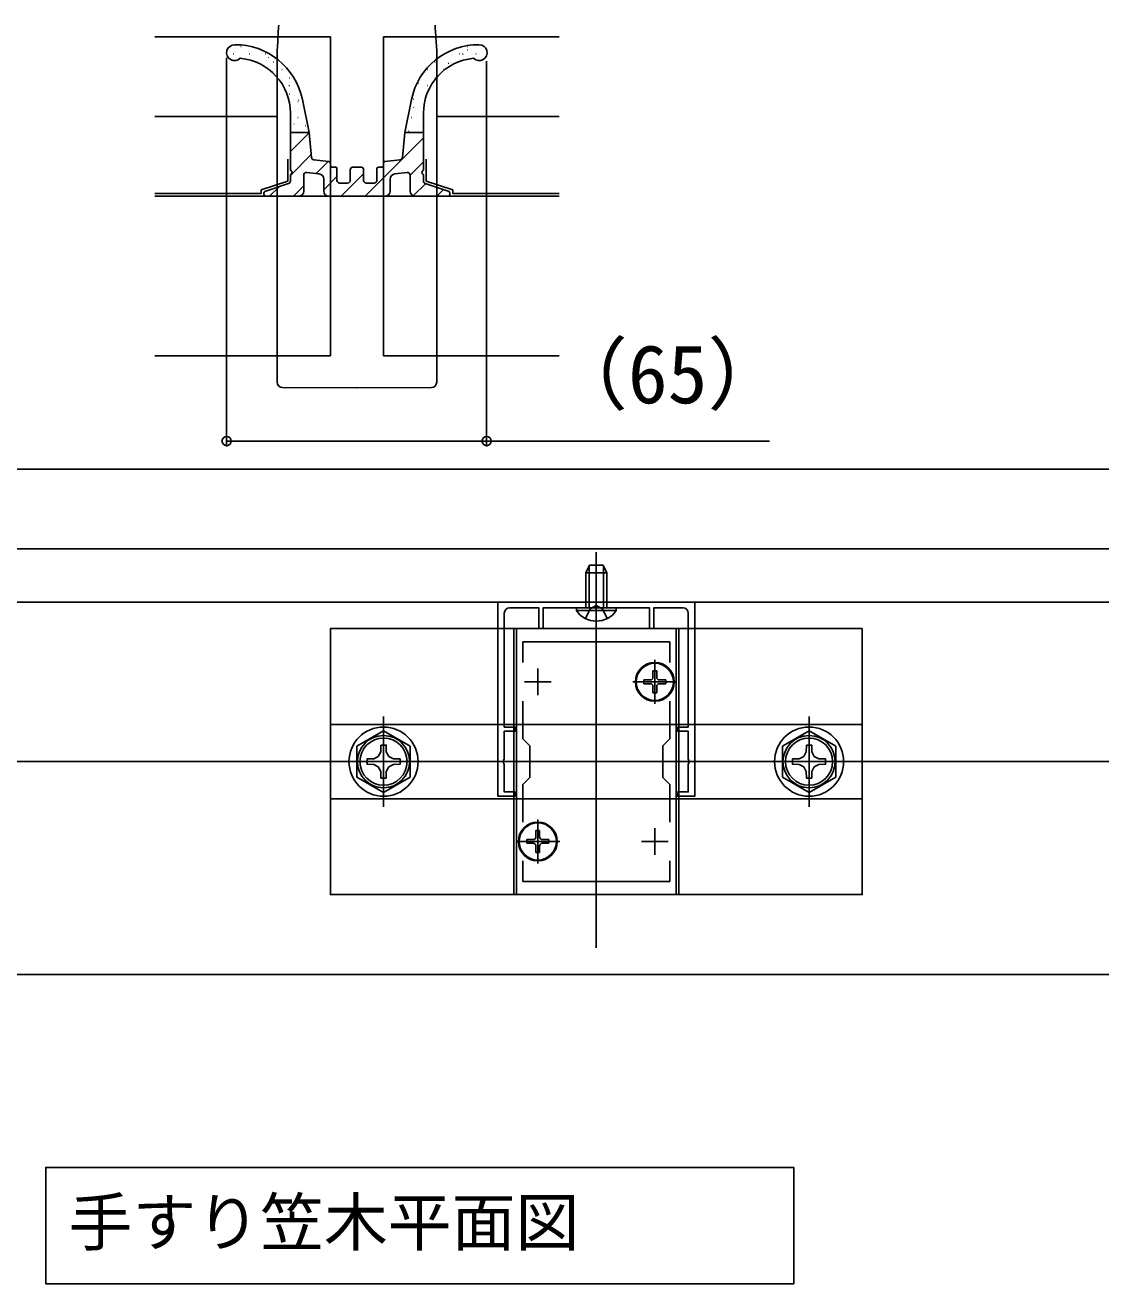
# Model space of a CAD drawing. Units: millimetres, scale not verified. Extents: x -875 to 875, y -1300 to 1292.
# Drawn here: x 152.6 to 354.8, y -788.9 to -552.3 of the extents above; entities that cross this region are included whole.
import ezdxf
from ezdxf.enums import TextEntityAlignment as Align

# ---------------------------------------------------------------- set-up
doc = ezdxf.new("R2010")
doc.units = ezdxf.units.MM
doc.header["$LTSCALE"] = 8
for name, color, linetype in [('0-1_USER1', 3, 'Continuous'), ('0-2_YKK_11', 7, 'Continuous'), ('0-3_YKK_12', 2, 'Continuous'), ('0-4_YKK_13', 4, 'Continuous'), ('0-5_YKK_D', 6, 'Continuous'), ('0-7_YSS_K', 3, 'Continuous')]:
    doc.layers.add(name, color=color, linetype=linetype)
doc.styles.add('ＭＳ ゴシック', font='')
doc.styles.get('ＭＳ ゴシック').set_extended_font_data('MS Gothic')

msp = doc.modelspace()

# ---------------------------------------------------------------- linework, layer by layer
at = {"layer": '0-1_USER1'}
msp.add_lwpolyline([(156.492, -781.015), (156.492, -767.015), (297.114, -767.015), (297.114, -788.897), (156.492, -788.897)], close=True, dxfattribs=at)
at = {"layer": '0-2_YKK_11'}
for p, q in [((249, -673.25), (249, -678.25)), ((271, -673.25), (271, -678.25)), ((246.5, -675.75), (251.5, -675.75)), ((268.5, -675.75), (273.5, -675.75)), ((249, -703.25), (249, -708.25)), ((271, -703.25), (271, -708.25)), ((246.5, -705.75), (251.5, -705.75)), ((268.5, -705.75), (273.5, -705.75))]:
    msp.add_line(p, q, dxfattribs=at)
for points in [[(278.5, -660.75), (241.5, -660.75), (241.5, -697.25), (244.7, -697.25), (244.7, -696.45), (242.7, -696.45), (242.7, -691.209), (242.58, -691.025), (242.58, -690.475), (242.7, -690.292), (242.7, -685.05), (244.7, -685.05), (244.7, -684.25), (242.7, -684.25), (242.7, -662.85)], [(243.7, -661.85), (249.2, -661.85), (249.2, -665.75), (250, -665.75), (250, -661.85), (259.542, -661.85), (259.725, -661.73), (260.275, -661.73), (260.458, -661.85), (270, -661.85), (270, -665.75), (270.8, -665.75), (270.8, -661.85), (276.3, -661.85)], [(277.3, -662.85), (277.3, -684.25), (275.3, -684.25), (275.3, -685.05), (277.3, -685.05), (277.3, -690.292), (277.42, -690.475), (277.42, -691.025), (277.3, -691.209), (277.3, -696.45), (275.3, -696.45), (275.3, -697.25), (278.5, -697.25), (278.5, -660.75)], [(246.2, -672.117), (246.2, -668.25), (273.8, -668.25), (273.8, -672.117)], [(246.2, -702.117), (246.2, -695.05), (247.5, -693.75), (247.5, -687.75), (246.2, -686.45), (246.2, -679.383)], [(273.8, -679.383), (273.8, -686.45), (272.5, -687.75), (272.5, -693.75), (273.8, -695.05), (273.8, -702.117)], [(273.8, -709.383), (273.8, -713.25), (246.2, -713.25), (246.2, -709.383)]]:
    msp.add_lwpolyline(points, dxfattribs=at)
msp.add_lwpolyline([(245, -665.75), (245, -715.75), (275, -715.75), (275, -665.75)], close=True, dxfattribs=at)
for centre, start, end in [((243.7, -662.85), 90.00001, 179.99999), ((276.3, -662.85), 0.00001, 89.99999)]:
    msp.add_arc(centre, 1, start, end, dxfattribs=at)
at = {"layer": '0-3_YKK_12'}
for p, q in [((200.911, -554.496), (177, -554.496)), ((200.911, -554.496), (210, -554.496)), ((210, -554.496), (210, -614.496)), ((220, -554.496), (220, -614.496)), ((229.089, -554.496), (220, -554.496)), ((253, -554.496), (229.089, -554.496)), ((177, -569.496), (200.116, -569.496)), ((229.884, -569.496), (253, -569.496)), ((177, -614.496), (200, -614.496)), ((200, -614.496), (210, -614.496)), ((230, -614.496), (220, -614.496)), ((230, -614.496), (253, -614.496)), ((260, -725.75), (260, -655.75))]:
    msp.add_line(p, q, dxfattribs=at)
msp.add_lwpolyline([(5, -635.75), (455, -635.75), (455, -648.756), (455, -660.75), (19.011, -660.75), (5, -660.75)], close=True, dxfattribs=at)
for points in [[(105, -650.75), (445, -650.75), (457.5, -650.75)], [(105, -730.75), (445, -730.75), (457.5, -730.75)]]:
    msp.add_lwpolyline(points, dxfattribs=at)
at = {"layer": '0-4_YKK_13'}
for p, q in [((200.282, -552.66), (200.212, -553.803)), ((229.788, -553.803), (229.718, -552.66)), ((191.743, -557.695), (191.793, -557.695)), ((193.168, -556.32), (193.218, -556.32)), ((194.611, -557.344), (194.621, -557.341)), ((194.783, -557.695), (194.833, -557.695)), ((197.823, -557.695), (197.873, -557.695)), ((200.07, -556.125), (200, -557.273)), ((200, -572.267), (200, -557.273)), ((230, -557.273), (229.93, -556.125)), ((230, -572.267), (230, -557.273)), ((232.691, -558.064), (232.7, -558.061)), ((234.303, -557.695), (234.353, -557.695)), ((234.867, -557.759), (234.95, -557.704)), ((235.728, -556.32), (235.778, -556.32)), ((235.811, -556.959), (235.821, -556.956)), ((237.343, -557.695), (237.393, -557.695)), ((238.768, -556.32), (238.818, -556.32)), ((191.491, -558.449), (191.501, -558.446)), ((196.208, -559.31), (196.258, -559.31)), ((198.001, -558.985), (198.01, -558.982)), ((198.292, -558.461), (198.375, -558.406)), ((199.248, -559.31), (199.298, -559.31)), ((201.767, -560.492), (201.776, -560.489)), ((229.648, -559.31), (229.698, -559.31)), ((229.948, -559.036), (229.957, -559.032)), ((232.178, -559.539), (232.261, -559.484)), ((232.688, -559.31), (232.738, -559.31)), ((200.863, -560.685), (200.913, -560.685)), ((202.288, -562.3), (202.338, -562.3)), ((227.804, -562.636), (227.813, -562.632)), ((228.223, -560.685), (228.273, -560.685)), ((229.648, -562.3), (229.698, -562.3)), ((231.263, -560.685), (231.313, -560.685)), ((202.21, -563.703), (202.293, -563.648)), ((202.288, -565.29), (202.338, -565.29)), ((202.366, -563.121), (202.375, -563.118)), ((203.903, -563.675), (203.904, -563.675)), ((226.49, -563.304), (226.574, -563.248)), ((226.608, -565.29), (226.658, -565.29)), ((228.223, -563.675), (228.273, -563.675)), ((203.342, -565.616), (203.351, -565.613)), ((203.903, -566.665), (203.953, -566.665)), ((204.015, -566.427), (204.098, -566.371)), ((206.011, -572.496), (204.74, -566.29)), ((223.989, -572.496), (225.26, -566.29)), ((225.183, -566.665), (225.233, -566.665)), ((225.606, -567.807), (225.689, -567.752)), ((225.66, -566.236), (225.669, -566.233)), ((203.903, -569.655), (203.953, -569.655)), ((203.988, -568.229), (203.997, -568.225)), ((225.183, -569.655), (225.233, -569.655)), ((226.258, -568.865), (226.268, -568.862)), ((226.608, -568.28), (226.658, -568.28)), ((200, -572.267), (200, -572.354)), ((200, -572.356), (200, -572.354)), ((200, -572.526), (200, -572.356)), ((202.5, -572.496), (206.011, -572.496)), ((203.13, -570.93), (203.214, -570.875)), ((204.586, -570.857), (204.596, -570.854)), ((205.328, -571.27), (205.378, -571.27)), ((206.461, -577.19), (206.011, -572.496)), ((223.989, -572.496), (223.539, -577.19)), ((223.985, -572.545), (224.034, -572.496)), ((227.5, -572.496), (223.989, -572.496)), ((224.114, -572.465), (224.124, -572.462)), ((224.722, -572.31), (224.805, -572.255)), ((226.608, -571.27), (226.658, -571.27)), ((227.234, -571.36), (227.244, -571.357)), ((230, -572.267), (230, -572.354)), ((230, -572.354), (230, -572.356)), ((230, -572.356), (230, -572.526)), ((200, -619.443), (200, -572.526)), ((202.5, -576.069), (206.016, -572.553)), ((216.524, -584.496), (227.5, -573.52)), ((230, -572.526), (230, -619.443)), ((202.5, -580.559), (206.409, -576.65)), ((202, -581.633), (202, -577.496)), ((209.734, -577.965), (206.902, -577.639)), ((207.335, -580.215), (209.6, -577.95)), ((210, -578.696), (210, -578.263)), ((210.95, -578.996), (210.3, -578.996)), ((211.25, -581.496), (211.25, -579.296)), ((213.75, -579.496), (213.75, -581.496)), ((215.75, -578.996), (214.25, -578.996)), ((216.25, -581.496), (216.25, -579.496)), ((218.75, -579.296), (218.75, -581.496)), ((219.7, -578.996), (219.05, -578.996)), ((220, -578.263), (220, -578.696)), ((223.098, -577.639), (220.266, -577.965)), ((225, -580.51), (227.5, -578.01)), ((228, -581.633), (228, -577.496)), ((202, -581.633), (197, -583.271)), ((202.5, -580.515), (202.5, -581.633)), ((205, -583.496), (205, -580.514)), ((205.555, -580.017), (207.86, -580.273)), ((208.75, -583.29), (211.25, -580.79)), ((208.75, -581.267), (208.75, -583.496)), ((212.034, -584.496), (216.25, -580.28)), ((221.25, -583.496), (221.25, -581.267)), ((222.14, -580.273), (224.445, -580.017)), ((225, -580.514), (225, -583.496)), ((227.5, -581.633), (227.5, -580.515)), ((228, -581.633), (233, -583.271)), ((197, -583.996), (177, -583.996)), ((197, -583.996), (197, -583.271)), ((202.156, -582.108), (197.844, -583.52)), ((198.564, -584.496), (200.364, -582.695)), ((203.054, -584.496), (205, -582.549)), ((213.25, -581.996), (211.75, -581.996)), ((218.25, -581.996), (216.75, -581.996)), ((225.592, -584.408), (227.88, -582.12)), ((232.156, -583.52), (227.844, -582.108)), ((229.995, -584.496), (231.262, -583.228)), ((233, -583.996), (233, -583.271)), ((233, -583.996), (253, -583.996)), ((198, -584.496), (204, -584.496)), ((209.75, -584.496), (220.25, -584.496)), ((226, -584.496), (232, -584.496)), ((200.996, -620.443), (214.963, -620.499)), ((214.952, -620.487), (215.048, -620.487)), ((215.037, -620.499), (229.004, -620.443)), ((260, -666.85), (260, -651.35)), ((258.7, -653.85), (258, -655.25)), ((258.654, -661.85), (258.654, -653.942)), ((258.7, -653.85), (261.3, -653.85)), ((261.3, -653.85), (262, -655.25)), ((261.346, -661.85), (261.346, -653.942)), ((262, -661.85), (262, -655.25)), ((256.25, -662.359), (256.25, -661.85)), ((256.25, -661.85), (263.75, -661.85)), ((275.5, -665.75), (244.5, -665.75)), ((275.5, -715.75), (275.5, -665.75)), ((271, -679.9), (271, -671.6)), ((271.35, -673.7), (270.65, -673.7)), ((270.65, -673.7), (270.65, -674.9)), ((271.35, -673.7), (271.35, -674.9)), ((275.15, -675.75), (266.85, -675.75)), ((268.95, -675.4), (268.95, -676.1)), ((270.15, -675.4), (268.95, -675.4)), ((270.15, -676.1), (268.95, -676.1)), ((273.05, -675.4), (271.85, -675.4)), ((273.05, -676.1), (271.85, -676.1)), ((273.05, -675.4), (273.05, -676.1)), ((270.65, -676.6), (270.65, -677.8)), ((271.35, -677.8), (270.65, -677.8)), ((271.35, -676.6), (271.35, -677.8)), ((220, -682.25), (220, -699.25)), ((300, -682.25), (300, -699.25)), ((219.477, -688.897), (219.499, -687.65)), ((299.477, -688.897), (299.499, -687.65)), ((228.5, -690.75), (211.5, -690.75)), ((308.5, -690.75), (291.5, -690.75)), ((249, -709.9), (249, -701.6)), ((249.35, -703.7), (248.65, -703.7)), ((248.65, -703.7), (248.65, -704.9)), ((249.35, -703.7), (249.35, -704.9)), ((253.15, -705.75), (244.85, -705.75)), ((246.95, -705.4), (246.95, -706.1)), ((248.15, -705.4), (246.95, -705.4)), ((248.15, -706.1), (246.95, -706.1)), ((248.65, -706.6), (248.65, -707.8)), ((249.35, -706.6), (249.35, -707.8)), ((251.05, -705.4), (249.85, -705.4)), ((251.05, -706.1), (249.85, -706.1)), ((251.05, -705.4), (251.05, -706.1)), ((249.35, -707.8), (248.65, -707.8))]:
    msp.add_line(p, q, dxfattribs=at)
for points in [[(200.282, -552.66), (200.297, -552.411), (200.302, -552.327)], [(229.698, -552.327), (229.703, -552.411), (229.718, -552.66)], [(200.07, -556.125), (200.098, -555.673), (200.125, -555.23), (200.151, -554.812), (200.174, -554.432), (200.194, -554.102), (200.21, -553.834), (200.212, -553.803)], [(229.788, -553.803), (229.79, -553.834), (229.806, -554.102), (229.826, -554.432), (229.849, -554.812), (229.875, -555.23), (229.902, -555.673), (229.93, -556.125)], [(202.5, -568.876), (202.5, -572.496), (202.5, -579.476)], [(227.5, -579.476), (227.5, -572.496), (227.5, -568.876)], [(258, -661.85), (258, -655.25), (262, -655.25)], [(256.25, -662.359), (263.75, -662.359), (263.75, -661.85)], [(257.95, -663.86), (258.855, -662.004), (260, -661.395)], [(262.05, -663.86), (261.145, -662.004), (260, -661.395)], [(275.5, -715.75), (244.5, -715.75), (244.5, -665.75)], [(219.499, -687.65), (220.501, -687.65), (220.523, -688.897)], [(299.499, -687.65), (300.501, -687.65), (300.523, -688.897)], [(218.146, -691.273), (216.9, -691.252), (216.9, -690.249), (218.146, -690.227)], [(218.146, -690.227), (219.015, -689.765), (219.477, -688.897)], [(220.523, -688.897), (220.985, -689.765), (221.854, -690.227)], [(221.854, -690.227), (223.1, -690.249), (223.1, -691.252), (221.854, -691.273)], [(298.146, -691.273), (296.9, -691.252), (296.9, -690.249), (298.146, -690.227)], [(298.146, -690.227), (299.015, -689.765), (299.477, -688.897)], [(300.523, -688.897), (300.985, -689.765), (301.854, -690.227)], [(301.854, -690.227), (303.1, -690.249), (303.1, -691.252), (301.854, -691.273)], [(219.477, -692.604), (219.015, -691.735), (218.146, -691.273)], [(220.523, -692.604), (220.501, -693.85), (219.499, -693.85), (219.477, -692.604)], [(221.854, -691.273), (220.985, -691.735), (220.523, -692.604)], [(299.477, -692.604), (299.015, -691.735), (298.146, -691.273)], [(300.523, -692.604), (300.501, -693.85), (299.499, -693.85), (299.477, -692.604)], [(301.854, -691.273), (300.985, -691.735), (300.523, -692.604)]]:
    msp.add_lwpolyline(points, dxfattribs=at)
for points in [[(310, -665.75), (310, -715.75), (210, -715.75), (210, -665.75)], [(210, -697.75), (310, -697.75), (310, -683.75), (210, -683.75)], [(225, -687.864), (220, -684.977), (215, -687.864), (215, -693.637), (220, -696.524), (225, -693.637)], [(305, -687.864), (300, -684.977), (295, -687.864), (295, -693.637), (300, -696.524), (305, -693.637)]]:
    msp.add_lwpolyline(points, close=True, dxfattribs=at)
for centre, radius in [((271, -675.75), 3.65), ((271, -675.75), 3.5), ((220, -690.75), 6.5), ((220, -690.75), 4.907), ((300, -690.75), 6.5), ((300, -690.75), 4.907), ((220, -690.75), 4.432), ((300, -690.75), 4.432), ((249, -705.75), 3.65), ((249, -705.75), 3.5)]:
    msp.add_circle(centre, radius, dxfattribs=at)
for centre, radius, start, end in [((192, -557.496), 1.5, 90, 315.33998), ((192.11, -568.89), 12.895, 11.63289, 90.48953), ((237.89, -568.89), 12.895, 89.51047, 168.36711), ((238, -557.496), 1.5, 224.66002, 90), ((192.114, -568.892), 10.386, 0.08527, 84.73769), ((237.886, -568.892), 10.386, 95.26231, 179.91473), ((206.959, -577.142), 0.5, 185.48532, 263.42801), ((223.041, -577.142), 0.5, 276.57199, 354.51468), ((202.8, -579.476), 0.3, 180, 240), ((209.7, -578.263), 0.3, 0, 83.42801), ((210.3, -578.696), 0.3, 180, 270), ((210.95, -579.296), 0.3, 0, 90), ((214.25, -579.496), 0.5, 90, 180), ((215.75, -579.496), 0.5, 0, 90), ((219.05, -579.296), 0.3, 90, 180), ((219.7, -578.696), 0.3, 270, 360), ((220.3, -578.263), 0.3, 96.57199, 180), ((227.2, -579.476), 0.3, 300, 0), ((202, -581.633), 0.5, 288.13494, 0), ((202.8, -580.515), 0.3, 120, 180), ((202.5, -579.996), 0.3, 300, 60), ((205.5, -580.514), 0.5, 83.65981, 180), ((207.75, -581.267), 1, 0, 83.65981), ((211.75, -581.496), 0.5, 180, 270), ((213.25, -581.496), 0.5, 270, 0), ((216.75, -581.496), 0.5, 180, 270), ((218.25, -581.496), 0.5, 270, 0), ((222.25, -581.267), 1, 96.34019, 180), ((224.5, -580.514), 0.5, 0, 96.34019), ((227.5, -579.996), 0.3, 120, 240), ((227.2, -580.515), 0.3, 0, 60), ((228, -581.633), 0.5, 180, 251.86506), ((198, -583.996), 0.5, 108.13494, 270), ((204, -583.496), 1, 270, 0), ((209.75, -583.496), 1, 180, 270), ((220.25, -583.496), 1, 270, 0), ((226, -583.496), 1, 180, 270), ((232, -583.996), 0.5, 270, 71.86506), ((201, -619.443), 1, 180, 269.76681), ((229, -619.443), 1, 270.23319, 0), ((260, -659.823), 4.527, 214.06671, 325.93329), ((270.15, -674.9), 0.5, 270, 0), ((270.15, -676.6), 0.5, 0, 90), ((271.85, -674.9), 0.5, 180, 270), ((271.85, -676.6), 0.5, 90, 180), ((248.15, -704.9), 0.5, 270, 0), ((249.85, -704.9), 0.5, 180, 270), ((248.15, -706.6), 0.5, 0, 90), ((249.85, -706.6), 0.5, 90, 180)]:
    msp.add_arc(centre, radius, start, end, dxfattribs=at)
at = {"layer": '0-5_YKK_D'}
for p, q in [((190.5, -558.496), (190.5, -631.487)), ((239.384, -559.074), (239.384, -631.487))]:
    msp.add_line(p, q, dxfattribs=at)
msp.add_lwpolyline([(190.5, -630.487), (239.384, -630.487), (292.559, -630.487)], dxfattribs=at)
for centre in [(190.5, -630.487), (239.384, -630.487)]:
    msp.add_circle(centre, 0.875, dxfattribs=at)
at = {"layer": '0-7_YSS_K'}
for p, q in [((253, -584.496), (177, -584.496)), ((210, -584.496), (220, -584.496)), ((60, -690.75), (513, -690.75))]:
    msp.add_line(p, q, dxfattribs=at)

# ---------------------------------------------------------------- texts
at = {"layer": '0-1_USER1', "style": 'ＭＳ ゴシック'}
msp.add_text('手すり笠木平面図', height=8.798, dxfattribs=at).set_placement((160.798, -784.361), align=Align.BOTTOM_LEFT)
at = {"layer": '0-5_YKK_D', "style": 'ＭＳ ゴシック'}
msp.add_text('（65）', height=11, dxfattribs=at).set_placement((250.928, -626.697), align=Align.BOTTOM_LEFT)

doc.saveas('drawing.dxf')
